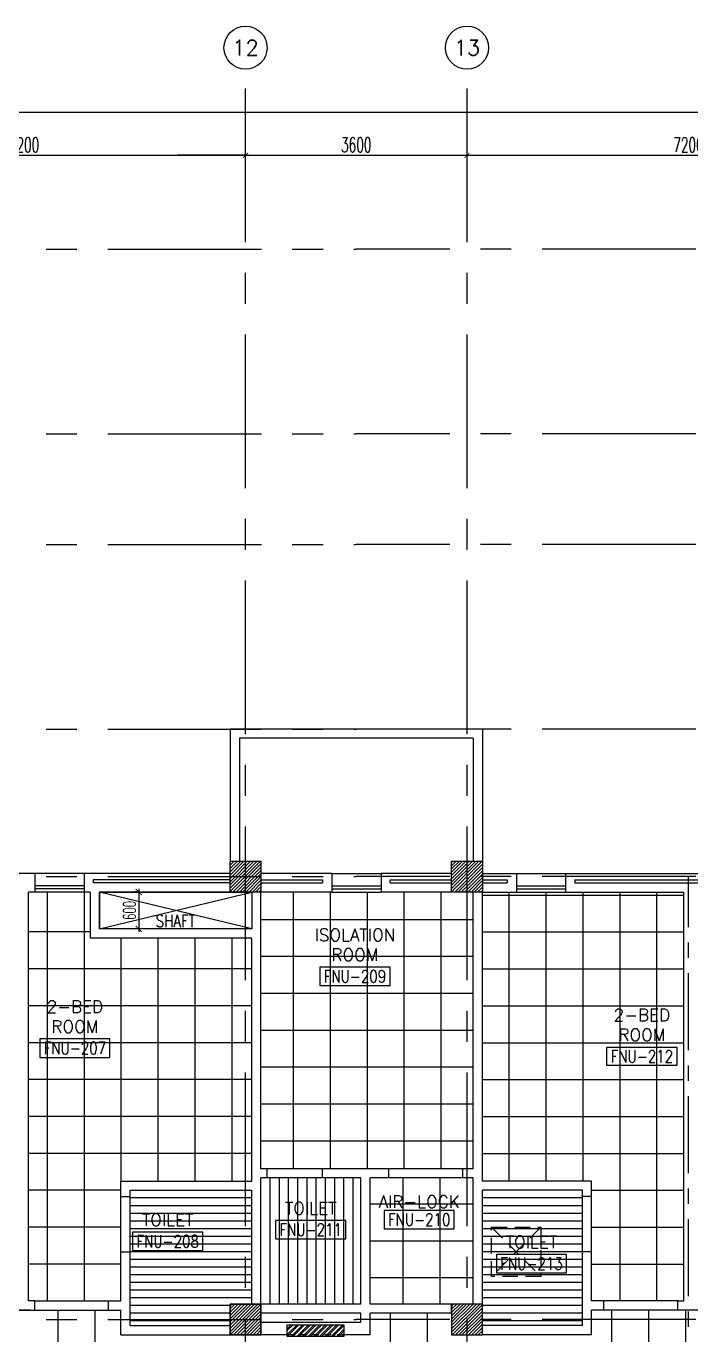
# Model space of a CAD drawing. Extents: x 88808.2 to 88899.2, y 39921.6 to 40001.1.
# Drawn here: x 88871.61 to 88882.41, y 39979.85 to 40001.13 of the extents above; entities that cross this region are included whole.
import ezdxf
from ezdxf.enums import TextEntityAlignment as Align

# ---------------------------------------------------------------- set-up
doc = ezdxf.new("R2010")
doc.units = 0
doc.header["$MEASUREMENT"] = 0
doc.header["$PDMODE"] = 34
for name, pattern in [('CENTER', [2, 1.25, -0.25, 0.25, -0.25]), ('CENTERX2', [4, 2.5, -0.5, 0.5, -0.5]), ('HIDDEN', [0.375, 0.25, -0.125])]:
    doc.linetypes.add(name, pattern=pattern)
doc.layers.get('0').update_dxf_attribs({"color": 4, "linetype": 'CONTINUOUS'})
doc.layers.get('DEFPOINTS').update_dxf_attribs({"linetype": 'CONTINUOUS'})
for name, color, linetype in [('AX', 6, 'CONTINUOUS'), ('AX-CR', 2, 'CONTINUOUS'), ('AX-DIM', 4, 'CONTINUOUS'), ('AX-TXT', 2, 'CONTINUOUS'), ('AXES', 11, 'CENTERX2'), ('AXES1', 11, 'CENTER'), ('CEILING', 4, 'CONTINUOUS'), ('COL', 2, 'CONTINUOUS'), ('DIM', 4, 'CONTINUOUS'), ('FHC', 4, 'CONTINUOUS'), ('HAT', 11, 'CONTINUOUS'), ('INSUL', 4, 'CONTINUOUS'), ('PROJ-L', 3, 'CONTINUOUS'), ('RM-BOX', 11, 'CONTINUOUS'), ('RM-NAME', 11, 'CONTINUOUS'), ('RM-NO', 11, 'CONTINUOUS'), ('SHAFT', 4, 'CONTINUOUS'), ('WALL', 2, 'CONTINUOUS'), ('WIN', 3, 'CONTINUOUS')]:
    doc.layers.add(name, color=color, linetype=linetype)
doc.styles.add('ROMANS', font='ROMANS.shx', dxfattribs={"width": 0.6})
doc.dimstyles.new('DIM-OUT', dxfattribs={"dimscale": 0, "dimtxt": 0.24, "dimasz": 0.08, "dimexe": 0.02, "dimexo": 0.02, "dimgap": 0.05, "dimtad": 1, "dimdec": 0, "dimlfac": 1000, "dimzin": 0, "dimtxsty": 'ROMANS', "dimblk1": 'ARCHTICK', "dimblk2": 'ARCHTICK', "dimsah": 1, "dimcen": 0.01, "dimdle": 0.08, "dimclrd": 4, "dimclre": 4, "dimclrt": 2, "dimazin": 3, "dimtp": 2, "dimtm": 2, "dimtfac": 0.114286, "dimtdec": 0, "dimtix": 1, "dimtmove": 0, "dimatfit": 3, "dimtolj": 1, "dimtzin": 0})
doc.dimstyles.new('STANDARD_IN', dxfattribs={"dimtxt": 0.2, "dimasz": 0.1, "dimexe": 0.07, "dimexo": 0.07, "dimgap": 0.05, "dimtad": 1, "dimdec": 0, "dimlfac": 1000, "dimzin": 0, "dimtxsty": 'ROMANS', "dimblk": 'ARCHTICK', "dimcen": 0.05, "dimdle": 0.05, "dimclrd": 4, "dimclre": 4, "dimclrt": 2, "dimazin": 3, "dimtfac": 1, "dimtdec": 0, "dimtmove": 0, "dimatfit": 3, "dimtolj": 1, "dimtzin": 0})

# ---------------------------------------------------------------- blocks, each defined once
blk = doc.blocks.new('_ARCHTICK')
at = {"color": 0, "linetype": 'BYBLOCK', "const_width": 0.15}
blk.add_lwpolyline([(-0.5, -0.5), (0.5, 0.5)], dxfattribs=at)
blk = doc.blocks.new('*D265')
at = {"layer": 'AX-DIM', "color": 4}
for p, q in [((88818.48, 39999.348), (88818.48, 39999.748)), ((88893.17, 39996.657), (88893.17, 39999.748)), ((88818.4, 39999.728), (88893.25, 39999.728))]:
    blk.add_line(p, q, dxfattribs=at)
at = {"layer": 'DEFPOINTS', "color": 0}
for p in [(88893.17, 39999.728), (88818.48, 39999.328), (88893.17, 39996.637)]:
    blk.add_point(p, dxfattribs=at)
at = {"layer": 'AX-DIM', "color": 4, "xscale": 0.08, "yscale": 0.08, "zscale": 0.08, "rotation": 180}
blk.add_blockref('_ARCHTICK', (88818.48, 39999.728), dxfattribs=at)
at = {"layer": 'AX-DIM', "color": 4, "xscale": 0.08, "yscale": 0.08, "zscale": 0.08}
blk.add_blockref('_ARCHTICK', (88893.17, 39999.728), dxfattribs=at)
at = {"layer": 'AX-DIM', "color": 2, "insert": (88855.825, 39999.898), "char_height": 0.24, "attachment_point": 5, "style": 'ROMANS'}
blk.add_mtext('\\A1;74690', dxfattribs=at)
blk = doc.blocks.new('*D50')
at = {"layer": 'AX-DIM', "color": 4}
for p, q in [((88875.09, 39999.028), (88878.85, 39999.028)), ((88875.17, 39998.648), (88875.17, 39999.048)), ((88878.77, 39998.648), (88878.77, 39999.048))]:
    blk.add_line(p, q, dxfattribs=at)
at = {"layer": 'DEFPOINTS', "color": 0}
for p in [(88878.77, 39999.028), (88875.17, 39998.628), (88878.77, 39998.628)]:
    blk.add_point(p, dxfattribs=at)
at = {"layer": 'AX-DIM', "color": 4, "xscale": 0.08, "yscale": 0.08, "zscale": 0.08, "rotation": 180}
blk.add_blockref('_ARCHTICK', (88875.17, 39999.028), dxfattribs=at)
at = {"layer": 'AX-DIM', "color": 4, "xscale": 0.08, "yscale": 0.08, "zscale": 0.08}
blk.add_blockref('_ARCHTICK', (88878.77, 39999.028), dxfattribs=at)
at = {"layer": 'AX-DIM', "color": 2, "insert": (88876.97, 39999.198), "char_height": 0.24, "attachment_point": 5, "style": 'ROMANS'}
blk.add_mtext('\\A1;3600', dxfattribs=at)
blk = doc.blocks.new('*D72')
at = {"layer": 'AX-DIM', "color": 4}
for p, q in [((88875.09, 39999.028), (88878.85, 39999.028)), ((88875.17, 39998.648), (88875.17, 39999.048)), ((88878.77, 39998.648), (88878.77, 39999.048))]:
    blk.add_line(p, q, dxfattribs=at)
at = {"layer": 'DEFPOINTS', "color": 0}
for p in [(88878.77, 39999.028), (88875.17, 39998.628), (88878.77, 39998.628)]:
    blk.add_point(p, dxfattribs=at)
at = {"layer": 'AX-DIM', "color": 4, "xscale": 0.08, "yscale": 0.08, "zscale": 0.08, "rotation": 180}
blk.add_blockref('_ARCHTICK', (88875.17, 39999.028), dxfattribs=at)
at = {"layer": 'AX-DIM', "color": 4, "xscale": 0.08, "yscale": 0.08, "zscale": 0.08}
blk.add_blockref('_ARCHTICK', (88878.77, 39999.028), dxfattribs=at)
at = {"layer": 'AX-DIM', "color": 2, "insert": (88876.97, 39999.198), "char_height": 0.24, "attachment_point": 5, "style": 'ROMANS'}
blk.add_mtext('\\A1;3600', dxfattribs=at)
blk = doc.blocks.new('*D73')
at = {"layer": 'AX-DIM', "color": 4}
for p, q in [((88875.09, 39999.028), (88878.85, 39999.028)), ((88875.17, 39998.648), (88875.17, 39999.048)), ((88878.77, 39998.648), (88878.77, 39999.048))]:
    blk.add_line(p, q, dxfattribs=at)
at = {"layer": 'DEFPOINTS', "color": 0}
for p in [(88878.77, 39999.028), (88875.17, 39998.628), (88878.77, 39998.628)]:
    blk.add_point(p, dxfattribs=at)
at = {"layer": 'AX-DIM', "color": 4, "xscale": 0.08, "yscale": 0.08, "zscale": 0.08, "rotation": 180}
blk.add_blockref('_ARCHTICK', (88875.17, 39999.028), dxfattribs=at)
at = {"layer": 'AX-DIM', "color": 4, "xscale": 0.08, "yscale": 0.08, "zscale": 0.08}
blk.add_blockref('_ARCHTICK', (88878.77, 39999.028), dxfattribs=at)
at = {"layer": 'AX-DIM', "color": 2, "insert": (88876.97, 39999.198), "char_height": 0.24, "attachment_point": 5, "style": 'ROMANS'}
blk.add_mtext('\\A1;3600', dxfattribs=at)
blk = doc.blocks.new('*D69')
at = {"layer": 'AX-DIM', "color": 4}
for p, q in [((88867.89, 39999.028), (88875.25, 39999.028)), ((88867.97, 39998.648), (88867.97, 39999.048)), ((88875.17, 39998.648), (88875.17, 39999.048))]:
    blk.add_line(p, q, dxfattribs=at)
at = {"layer": 'DEFPOINTS', "color": 0}
for p in [(88875.17, 39999.028), (88867.97, 39998.628), (88875.17, 39998.628)]:
    blk.add_point(p, dxfattribs=at)
at = {"layer": 'AX-DIM', "color": 4, "xscale": 0.08, "yscale": 0.08, "zscale": 0.08, "rotation": 180}
blk.add_blockref('_ARCHTICK', (88867.97, 39999.028), dxfattribs=at)
at = {"layer": 'AX-DIM', "color": 4, "xscale": 0.08, "yscale": 0.08, "zscale": 0.08}
blk.add_blockref('_ARCHTICK', (88875.17, 39999.028), dxfattribs=at)
at = {"layer": 'AX-DIM', "color": 2, "insert": (88871.57, 39999.198), "char_height": 0.24, "attachment_point": 5, "style": 'ROMANS'}
blk.add_mtext('\\A1;7200', dxfattribs=at)
blk = doc.blocks.new('*D39')
at = {"layer": 'AX-DIM', "color": 4}
for p, q in [((88878.69, 39999.028), (88886.05, 39999.028)), ((88878.77, 39998.648), (88878.77, 39999.048)), ((88885.97, 39998.648), (88885.97, 39999.048))]:
    blk.add_line(p, q, dxfattribs=at)
at = {"layer": 'DEFPOINTS', "color": 0}
for p in [(88885.97, 39999.028), (88878.77, 39998.628), (88885.97, 39998.628)]:
    blk.add_point(p, dxfattribs=at)
at = {"layer": 'AX-DIM', "color": 4, "xscale": 0.08, "yscale": 0.08, "zscale": 0.08, "rotation": 180}
blk.add_blockref('_ARCHTICK', (88878.77, 39999.028), dxfattribs=at)
at = {"layer": 'AX-DIM', "color": 4, "xscale": 0.08, "yscale": 0.08, "zscale": 0.08}
blk.add_blockref('_ARCHTICK', (88885.97, 39999.028), dxfattribs=at)
at = {"layer": 'AX-DIM', "color": 2, "insert": (88882.37, 39999.198), "char_height": 0.24, "attachment_point": 5, "style": 'ROMANS'}
blk.add_mtext('\\A1;7200', dxfattribs=at)
blk = doc.blocks.new('*D37')
at = {"layer": 'AX-DIM', "color": 4}
for p, q in [((88875.09, 39999.028), (88878.85, 39999.028)), ((88875.17, 39998.648), (88875.17, 39999.048)), ((88878.77, 39998.648), (88878.77, 39999.048))]:
    blk.add_line(p, q, dxfattribs=at)
at = {"layer": 'DEFPOINTS', "color": 0}
for p in [(88878.77, 39999.028), (88875.17, 39998.628), (88878.77, 39998.628)]:
    blk.add_point(p, dxfattribs=at)
at = {"layer": 'AX-DIM', "color": 4, "xscale": 0.08, "yscale": 0.08, "zscale": 0.08, "rotation": 180}
blk.add_blockref('_ARCHTICK', (88875.17, 39999.028), dxfattribs=at)
at = {"layer": 'AX-DIM', "color": 4, "xscale": 0.08, "yscale": 0.08, "zscale": 0.08}
blk.add_blockref('_ARCHTICK', (88878.77, 39999.028), dxfattribs=at)
at = {"layer": 'AX-DIM', "color": 2, "insert": (88876.97, 39999.198), "char_height": 0.24, "attachment_point": 5, "style": 'ROMANS'}
blk.add_mtext('\\A1;3600', dxfattribs=at)
blk = doc.blocks.new('*D206')
at = {"layer": 'DEFPOINTS', "color": 0, "linetype": 'CONTINUOUS'}
for p in [(88873.471, 39987.05), (88873.434, 39986.45), (88873.471, 39986.45)]:
    blk.add_point(p, dxfattribs=at)
at = {"layer": 'DIM', "color": 4, "linetype": 'CONTINUOUS'}
for p, q in [((88873.401, 39987.05), (88873.364, 39987.05)), ((88873.434, 39987.1), (88873.434, 39986.4)), ((88873.401, 39986.45), (88873.364, 39986.45))]:
    blk.add_line(p, q, dxfattribs=at)
at = {"layer": 'DIM', "color": 4, "linetype": 'CONTINUOUS', "xscale": 0.1, "yscale": 0.1, "zscale": 0.1}
for p, rotation in [((88873.434, 39987.05), 90), ((88873.434, 39986.45), 270)]:
    blk.add_blockref('_ARCHTICK', p, dxfattribs=dict(at, rotation=rotation))
at = {"layer": 'DIM', "color": 2, "linetype": 'CONTINUOUS', "insert": (88873.284, 39986.75), "char_height": 0.2, "attachment_point": 5, "rotation": 90, "style": 'ROMANS'}
blk.add_mtext('\\A1;600', dxfattribs=at)
blk = doc.blocks.new('AXU')
at = {"layer": 'AX-CR'}
blk.add_circle((0, 350), 350, dxfattribs=at)
blk = doc.blocks.new('RM1')
at = {"layer": 'RM-BOX'}
blk.add_lwpolyline([(570, -200), (-570, -200), (-570, -500), (570, -500)], close=True, dxfattribs=at)
at = {"layer": 'RM-NAME', "style": 'ROMANS'}
blk.add_attdef('ROOMNAME1', text='', height=200, dxfattribs=at).set_placement((0, 324), align=Align.MIDDLE)
blk = doc.blocks.new('COL50')
at = {"layer": 'COL'}
blk.add_lwpolyline([(-250, 250), (-250, -250), (250, -250), (250, 250)], close=True, dxfattribs=at)
blk = doc.blocks.new('*X12')
at = {"color": 0}
for p, q in [((80579, 169940), (81029, 170390)), ((80579, 169993), (80976, 170390)), ((80579, 170046), (80923, 170390)), ((80579, 170099), (80870, 170390)), ((80579, 170152), (80817, 170390)), ((80579, 170205), (80764, 170390)), ((80579, 170258), (80711, 170390)), ((80579, 170311), (80658, 170390)), ((80579, 170364), (80605, 170390)), ((80582, 169890), (81079, 170387)), ((80635, 169890), (81079, 170334)), ((80688, 169890), (81079, 170281)), ((80741, 169890), (81079, 170228)), ((80794, 169890), (81079, 170175)), ((80847, 169890), (81079, 170122)), ((80900, 169890), (81079, 170069)), ((80953, 169890), (81079, 170016)), ((81006, 169890), (81079, 169963)), ((81059, 169890), (81079, 169910))]:
    blk.add_line(p, q, dxfattribs=at)
blk = doc.blocks.new('*X11')
at = {"color": 0}
for p, q in [((80579, 177099), (81070, 177590)), ((80579, 177152), (81017, 177590)), ((80579, 177205), (80964, 177590)), ((80579, 177258), (80911, 177590)), ((80579, 177311), (80858, 177590)), ((80579, 177364), (80804, 177590)), ((80579, 177417), (80751, 177590)), ((80579, 177471), (80698, 177590)), ((80579, 177524), (80645, 177590)), ((80579, 177577), (80592, 177590)), ((80623, 177090), (81079, 177546)), ((80676, 177090), (81079, 177493)), ((80729, 177090), (81079, 177440)), ((80782, 177090), (81079, 177387)), ((80835, 177090), (81079, 177334)), ((80888, 177090), (81079, 177281)), ((80941, 177090), (81079, 177228)), ((80994, 177090), (81079, 177175)), ((81047, 177090), (81079, 177122))]:
    blk.add_line(p, q, dxfattribs=at)
blk = doc.blocks.new('*X13')
at = {"color": 0}
for p, q in [((84179, 169934), (84635, 170390)), ((84179, 169987), (84582, 170390)), ((84179, 170040), (84529, 170390)), ((84179, 170093), (84476, 170390)), ((84179, 170146), (84423, 170390)), ((84179, 170199), (84370, 170390)), ((84179, 170252), (84317, 170390)), ((84179, 170305), (84264, 170390)), ((84179, 170358), (84211, 170390)), ((84188, 169890), (84679, 170381)), ((84241, 169890), (84679, 170328)), ((84294, 169890), (84679, 170274)), ((84347, 169890), (84679, 170221)), ((84401, 169890), (84679, 170168)), ((84454, 169890), (84679, 170115)), ((84507, 169890), (84679, 170062)), ((84560, 169890), (84679, 170009)), ((84613, 169890), (84679, 169956)), ((84666, 169890), (84679, 169903))]:
    blk.add_line(p, q, dxfattribs=at)
blk = doc.blocks.new('*X10')
at = {"color": 0}
for p, q in [((84179, 177093), (84676, 177590)), ((84179, 177146), (84623, 177590)), ((84179, 177199), (84570, 177590)), ((84179, 177252), (84517, 177590)), ((84179, 177305), (84464, 177590)), ((84179, 177358), (84411, 177590)), ((84179, 177411), (84358, 177590)), ((84179, 177464), (84305, 177590)), ((84179, 177517), (84252, 177590)), ((84179, 177570), (84199, 177590)), ((84229, 177090), (84679, 177540)), ((84282, 177090), (84679, 177487)), ((84335, 177090), (84679, 177434)), ((84388, 177090), (84679, 177381)), ((84441, 177090), (84679, 177328)), ((84494, 177090), (84679, 177275)), ((84547, 177090), (84679, 177222)), ((84600, 177090), (84679, 177169)), ((84653, 177090), (84679, 177116))]:
    blk.add_line(p, q, dxfattribs=at)

msp = doc.modelspace()

# ---------------------------------------------------------------- hatches: boundary and pattern name
at = {"layer": 'FHC', "linetype": 'BYBLOCK', "ltscale": 0.3}
h = msp.add_hatch(dxfattribs=at)
h.set_pattern_fill('ANSI32', color=11, scale=0.175, style=0)
h.set_pattern_definition([(45, (88643.651576, 39948.77356), (-0.046403883, 0.046403883), []), (45, (88643.68251, 39948.77356), (-0.046403883, 0.046403883), [])])
h.paths.add_polyline_path([(88876.7678, 39979.8246), (88876.7678, 39980.0146), (88875.8478, 39980.0146), (88875.8478, 39979.8246)])
h.paths.add_polyline_path([(88875.6351, 39979.4034), (88875.6351, 39979.8243), (88875.8976, 39979.8243), (88875.8976, 39979.4034)], flags=9)

# ---------------------------------------------------------------- linework, layer by layer
at = {"layer": 'AX-DIM'}
for p, q in [((88876.8903, 39999.7279), (88880.2345, 39999.7279)), ((88875.1703, 39999.0279), (88874.0627, 39999.0279)), ((88878.7703, 39999.0279), (88880.2345, 39999.0279))]:
    msp.add_line(p, q, dxfattribs=at)
at = {"layer": 'AXES'}
for p, q in [((88875.1703, 39921.6153), (88875.1703, 40000.4279)), ((88878.7703, 39921.6153), (88878.7703, 40000.4279)), ((88808.9303, 39997.4996), (88876.9703, 39997.4996)), ((88898.4894, 39997.4996), (88876.9703, 39997.4996)), ((88808.9303, 39994.4996), (88876.9703, 39994.4996)), ((88898.4894, 39994.4996), (88876.9703, 39994.4996)), ((88808.9303, 39992.6996), (88876.9703, 39992.6996)), ((88898.4894, 39992.6996), (88876.9703, 39992.6996)), ((88808.9303, 39989.6996), (88876.9703, 39989.6996)), ((88898.4894, 39989.6996), (88876.9703, 39989.6996)), ((88808.9303, 39987.2996), (88876.9703, 39987.2996)), ((88898.4894, 39987.2996), (88876.9703, 39987.2996)), ((88808.9303, 39980.0996), (88876.9703, 39980.0996)), ((88898.4894, 39980.0996), (88876.9703, 39980.0996))]:
    msp.add_line(p, q, dxfattribs=at)
at = {"layer": 'AXES1'}
msp.add_line((88882.3703, 39928.4796), (88882.3703, 39987.2996), dxfattribs=at)
at = {"layer": 'CEILING', "linetype": 'BYBLOCK', "ltscale": 0.3}
for p, q in [((88871.9453, 39987.0496), (88871.9453, 39980.3996)), ((88872.5453, 39987.0496), (88872.5453, 39980.3996)), ((88875.9453, 39987.0496), (88875.9453, 39982.5496)), ((88876.5453, 39987.0496), (88876.5453, 39982.5496)), ((88877.1453, 39987.0496), (88877.1453, 39982.5496)), ((88877.7453, 39987.0496), (88877.7453, 39982.5496)), ((88878.3453, 39987.0496), (88878.3453, 39982.5496)), ((88879.0203, 39986.9996), (88882.2953, 39986.9996)), ((88879.4578, 39982.3496), (88879.4578, 39987.0496)), ((88880.0578, 39982.3496), (88880.0578, 39987.0496)), ((88880.6578, 39982.3496), (88880.6578, 39987.0496)), ((88881.2578, 39980.3996), (88881.2578, 39987.0496)), ((88881.8578, 39980.3996), (88881.8578, 39987.0496)), ((88878.8703, 39986.5996), (88875.4203, 39986.5996)), ((88872.6453, 39986.3996), (88871.6453, 39986.3996)), ((88879.0203, 39986.3996), (88882.2953, 39986.3996)), ((88873.1453, 39986.2996), (88873.1453, 39982.3496)), ((88873.7453, 39986.2996), (88873.7453, 39982.3496)), ((88874.3453, 39986.2996), (88874.3453, 39982.3496)), ((88874.9453, 39986.2996), (88874.9453, 39982.3496)), ((88878.8703, 39985.9996), (88875.4203, 39985.9996)), ((88875.2703, 39985.7996), (88871.6453, 39985.7996)), ((88879.0203, 39985.7996), (88882.2953, 39985.7996)), ((88878.8703, 39985.3996), (88875.4203, 39985.3996)), ((88875.2703, 39985.1996), (88871.6453, 39985.1996)), ((88879.0203, 39985.1996), (88882.2953, 39985.1996)), ((88878.8703, 39984.7996), (88875.4203, 39984.7996)), ((88875.2703, 39984.5996), (88871.6453, 39984.5996)), ((88879.0203, 39984.5996), (88882.2953, 39984.5996)), ((88875.2703, 39983.9996), (88871.6453, 39983.9996)), ((88878.8703, 39984.1996), (88875.4203, 39984.1996)), ((88879.0203, 39983.9996), (88882.2953, 39983.9996)), ((88878.8703, 39983.5996), (88875.4203, 39983.5996)), ((88875.2703, 39983.3996), (88871.6453, 39983.3996)), ((88879.0203, 39983.3996), (88882.2953, 39983.3996)), ((88878.8703, 39982.9996), (88875.4203, 39982.9996)), ((88875.2703, 39982.7996), (88871.6453, 39982.7996)), ((88879.0203, 39982.7996), (88882.2953, 39982.7996)), ((88875.5703, 39980.3496), (88875.5703, 39982.3996)), ((88875.7203, 39980.3496), (88875.7203, 39982.3996)), ((88875.8703, 39980.3496), (88875.8703, 39982.3996)), ((88876.0203, 39980.3496), (88876.0203, 39982.3996)), ((88876.1703, 39980.3496), (88876.1703, 39982.3996)), ((88876.3203, 39980.3496), (88876.3203, 39982.3996)), ((88876.4703, 39980.3496), (88876.4703, 39982.3996)), ((88876.6203, 39980.3496), (88876.6203, 39982.3996)), ((88876.7703, 39980.3496), (88876.7703, 39982.3996)), ((88876.9203, 39980.3496), (88876.9203, 39982.3996)), ((88873.1453, 39982.1996), (88871.6453, 39982.1996)), ((88880.7953, 39982.1996), (88882.2953, 39982.1996)), ((88875.2703, 39982.0746), (88873.2953, 39982.0746)), ((88875.2703, 39981.9496), (88873.2953, 39981.9496)), ((88880.6453, 39982.0746), (88879.0203, 39982.0746)), ((88880.6453, 39981.9496), (88879.0203, 39981.9496)), ((88875.2703, 39981.8246), (88873.2953, 39981.8246)), ((88875.2703, 39981.6996), (88873.2953, 39981.6996)), ((88880.6453, 39981.8246), (88879.0203, 39981.8246)), ((88880.6453, 39981.6996), (88879.0203, 39981.6996)), ((88873.1453, 39981.5996), (88871.6453, 39981.5996)), ((88875.2703, 39981.5746), (88873.2953, 39981.5746)), ((88875.2703, 39981.4496), (88873.2953, 39981.4496)), ((88880.6453, 39981.5746), (88879.0203, 39981.5746)), ((88880.6453, 39981.4496), (88879.0203, 39981.4496)), ((88880.7953, 39981.5996), (88882.2953, 39981.5996)), ((88875.2703, 39981.3246), (88873.2953, 39981.3246)), ((88880.6453, 39981.3246), (88879.0203, 39981.3246)), ((88875.2703, 39981.1996), (88873.2953, 39981.1996)), ((88875.2703, 39981.0746), (88873.2953, 39981.0746)), ((88880.6453, 39981.1996), (88879.0203, 39981.1996)), ((88880.6453, 39981.0746), (88879.0203, 39981.0746)), ((88873.1453, 39980.9996), (88871.6453, 39980.9996)), ((88875.2703, 39980.9496), (88873.2953, 39980.9496)), ((88875.2703, 39980.8246), (88873.2953, 39980.8246)), ((88880.6453, 39980.9496), (88879.0203, 39980.9496)), ((88880.6453, 39980.8246), (88879.0203, 39980.8246)), ((88880.7953, 39980.9996), (88882.2953, 39980.9996)), ((88875.2703, 39980.6996), (88873.2953, 39980.6996)), ((88880.6453, 39980.6996), (88879.0203, 39980.6996)), ((88875.2703, 39980.5746), (88873.2953, 39980.5746)), ((88875.2703, 39980.4496), (88873.2953, 39980.4496)), ((88880.6453, 39980.5746), (88879.0203, 39980.5746)), ((88880.6453, 39980.4496), (88879.0203, 39980.4496)), ((88874.9203, 39980.3246), (88873.2953, 39980.3246)), ((88874.9203, 39980.1996), (88873.2953, 39980.1996)), ((88880.6453, 39980.3246), (88879.0203, 39980.3246)), ((88880.6453, 39980.1996), (88879.0203, 39980.1996)), ((88874.9203, 39980.0746), (88873.2953, 39980.0746)), ((88880.6453, 39980.0746), (88879.0203, 39980.0746))]:
    msp.add_line(p, q, dxfattribs=at)
at = {"layer": 'CEILING', "linetype": 'CONTINUOUS'}
for p, q in [((88877.7328, 39980.3496), (88877.7328, 39982.3996)), ((88878.3328, 39980.3496), (88878.3328, 39982.3996)), ((88878.8703, 39981.9746), (88877.1953, 39981.9746)), ((88878.8703, 39981.3746), (88877.1953, 39981.3746)), ((88878.8703, 39980.7746), (88877.1953, 39980.7746)), ((88872.1203, 39980.2496), (88872.1203, 39977.4496)), ((88872.7203, 39980.2496), (88872.7203, 39977.4496)), ((88877.5203, 39980.1996), (88877.5203, 39977.4496)), ((88878.1203, 39980.1996), (88878.1203, 39977.4496)), ((88881.1203, 39980.2496), (88881.1203, 39973.1496)), ((88881.7203, 39980.2496), (88881.7203, 39973.1496)), ((88882.3203, 39980.2496), (88882.3203, 39973.1496))]:
    msp.add_line(p, q, dxfattribs=at)
at = {"layer": 'COL'}
for points in [[(88874.9203, 39987.0496), (88874.9203, 39987.5496), (88875.4203, 39987.5496), (88875.4203, 39987.0496)], [(88878.5203, 39987.0496), (88878.5203, 39987.5496), (88879.0203, 39987.5496), (88879.0203, 39987.0496)]]:
    msp.add_lwpolyline(points, close=True, dxfattribs=at)
at = {"layer": 'FHC', "color": 250, "linetype": 'HIDDEN', "ltscale": 0.25}
msp.add_line((88876.7602, 39979.8496), (88875.8541, 39979.8496), dxfattribs=at)
at = {"layer": 'FHC', "linetype": 'BYBLOCK', "ltscale": 0.3}
msp.add_lwpolyline([(88875.8478, 39980.0146), (88876.7678, 39980.0146), (88876.7678, 39979.8246), (88875.8478, 39979.8246)], close=True, dxfattribs=at)
at = {"layer": 'INSUL'}
for p, q in [((88872.6953, 39987.2496), (88872.6953, 39987.1996)), ((88872.6953, 39987.2496), (88872.6953, 39987.1996)), ((88874.9203, 39987.2496), (88872.6953, 39987.2496)), ((88874.9203, 39987.1996), (88872.6953, 39987.1996)), ((88875.4203, 39987.2496), (88876.4203, 39987.2496)), ((88875.4203, 39987.1996), (88876.4203, 39987.1996)), ((88876.4236, 39987.2496), (88876.4236, 39987.1996)), ((88876.4236, 39987.2496), (88876.4236, 39987.1996)), ((88877.5203, 39987.2496), (88878.5203, 39987.2496)), ((88877.5203, 39987.1996), (88877.5203, 39987.2496)), ((88877.5203, 39987.1996), (88878.5203, 39987.1996)), ((88879.0236, 39987.2496), (88879.4236, 39987.2496)), ((88879.0236, 39987.1996), (88879.4236, 39987.1996)), ((88879.4236, 39987.2496), (88879.4236, 39987.1996)), ((88879.4236, 39987.2496), (88879.4236, 39987.1996)), ((88880.5236, 39987.2496), (88880.5236, 39987.1996)), ((88880.5236, 39987.2496), (88884.2203, 39987.2496)), ((88880.5236, 39987.1996), (88884.2203, 39987.1996))]:
    msp.add_line(p, q, dxfattribs=at)
at = {"layer": 'PROJ-L', "linetype": 'CONTINUOUS'}
for p, q in [((88874.9203, 39989.6996), (88874.9203, 39987.5496)), ((88879.0203, 39989.6996), (88874.9203, 39989.6996)), ((88879.0203, 39989.6996), (88874.9203, 39989.6996)), ((88874.9203, 39989.6996), (88874.9203, 39987.5496)), ((88875.0703, 39989.5496), (88875.0703, 39987.5496)), ((88878.8703, 39989.5496), (88875.0703, 39989.5496)), ((88878.8703, 39989.5496), (88875.0703, 39989.5496)), ((88875.0703, 39989.5496), (88875.0703, 39987.5496)), ((88878.8703, 39989.5496), (88878.8703, 39987.5496)), ((88878.8703, 39989.5496), (88878.8703, 39987.5496)), ((88879.0203, 39989.6996), (88879.0203, 39987.5496)), ((88879.0203, 39989.6996), (88879.0203, 39987.5496))]:
    msp.add_line(p, q, dxfattribs=at)
at = {"layer": 'SHAFT', "linetype": 'BYBLOCK'}
for p, q in [((88872.7953, 39986.4496), (88875.2703, 39987.0496)), ((88875.2703, 39986.4496), (88872.7953, 39987.0496))]:
    msp.add_line(p, q, dxfattribs=at)
at = {"layer": 'SHAFT', "linetype": 'HIDDEN'}
for p, q in [((88879.9703, 39981.5996), (88879.1703, 39980.7996)), ((88879.1703, 39981.5996), (88879.9703, 39980.7996))]:
    msp.add_line(p, q, dxfattribs=at)
msp.add_lwpolyline([(88879.1703, 39981.5996), (88879.9703, 39981.5996), (88879.9703, 39980.7996), (88879.1703, 39980.7996)], close=True, dxfattribs=at)
at = {"layer": 'WALL'}
for p, q in [((88871.7453, 39987.3496), (88870.0203, 39987.3496)), ((88871.7453, 39987.3496), (88871.7453, 39987.0496)), ((88872.5453, 39987.3496), (88872.5453, 39987.0496)), ((88874.9203, 39987.3496), (88872.5453, 39987.3496)), ((88872.5453, 39987.3496), (88872.5453, 39987.0496)), ((88876.5736, 39987.3496), (88875.4236, 39987.3496)), ((88876.5736, 39987.3496), (88876.5736, 39987.0496)), ((88877.3736, 39987.3496), (88877.3736, 39987.0496)), ((88878.5236, 39987.3496), (88877.3736, 39987.3496)), ((88879.0236, 39987.3496), (88879.5736, 39987.3496)), ((88879.5736, 39987.3496), (88879.5736, 39987.0496)), ((88879.5736, 39987.3496), (88879.5736, 39987.0496)), ((88880.3736, 39987.3496), (88880.3736, 39987.0496)), ((88880.3736, 39987.3496), (88884.3703, 39987.3496)), ((88871.7453, 39987.0496), (88871.6453, 39987.0496)), ((88871.6453, 39980.3996), (88871.6453, 39987.0496)), ((88872.6453, 39987.0496), (88872.5453, 39987.0496)), ((88872.6453, 39987.0496), (88872.6453, 39986.2996)), ((88872.7953, 39987.0496), (88872.7953, 39986.4496)), ((88874.9203, 39987.0496), (88872.7953, 39987.0496)), ((88875.4203, 39986.2996), (88875.4203, 39987.0496)), ((88876.5736, 39987.0496), (88875.4236, 39987.0496)), ((88878.5236, 39987.0496), (88877.3736, 39987.0496)), ((88878.8703, 39982.5496), (88878.8703, 39987.0496)), ((88879.0203, 39982.3496), (88879.0203, 39987.0496)), ((88879.0236, 39987.0496), (88879.5736, 39987.0496)), ((88880.3736, 39987.0496), (88882.2953, 39987.0496)), ((88882.2953, 39980.3996), (88882.2953, 39987.0496)), ((88875.2703, 39986.4496), (88872.7953, 39986.4496)), ((88875.2703, 39986.2996), (88872.6453, 39986.2996)), ((88875.2703, 39982.3496), (88875.2703, 39986.2996)), ((88875.4203, 39982.5496), (88875.4203, 39986.2996)), ((88875.5203, 39982.3996), (88875.5203, 39982.5496)), ((88875.5203, 39982.3996), (88875.5203, 39982.5496)), ((88876.4203, 39982.3996), (88876.4203, 39982.5496)), ((88876.4203, 39982.3996), (88876.4203, 39982.5496)), ((88873.1453, 39982.0996), (88873.1453, 39982.3496)), ((88875.4203, 39980.3496), (88875.4203, 39982.3996)), ((88877.0453, 39980.3496), (88877.0453, 39982.3996)), ((88877.1953, 39980.3496), (88877.1953, 39982.3996)), ((88878.8703, 39980.3496), (88878.8703, 39982.3996)), ((88880.7953, 39982.0996), (88880.7953, 39982.3496)), ((88873.1453, 39980.3996), (88873.1453, 39982.0996)), ((88873.2953, 39982.0996), (88873.2953, 39982.1996)), ((88873.2953, 39979.9996), (88873.2953, 39982.0996)), ((88875.2703, 39980.3496), (88875.2703, 39982.1996)), ((88879.0203, 39980.3496), (88879.0203, 39982.1996)), ((88880.6453, 39982.0996), (88880.6453, 39982.1996)), ((88880.6453, 39979.9996), (88880.6453, 39982.0996)), ((88880.7953, 39980.3996), (88880.7953, 39982.0996)), ((88871.7453, 39980.3996), (88873.1453, 39980.3996)), ((88871.7453, 39980.2496), (88871.7453, 39980.3996)), ((88872.9453, 39980.2496), (88872.9453, 39980.3996)), ((88882.1953, 39980.3996), (88880.7953, 39980.3996)), ((88880.9953, 39980.2496), (88880.9953, 39980.3996)), ((88882.1953, 39980.2496), (88882.1953, 39980.3996)), ((88871.7453, 39980.2496), (88873.1453, 39980.2496)), ((88873.1453, 39979.8496), (88873.1453, 39980.2496)), ((88877.0453, 39980.0496), (88877.0453, 39980.1996)), ((88878.5203, 39980.3496), (88877.1953, 39980.3496)), ((88878.5203, 39980.1996), (88877.1953, 39980.1996)), ((88877.1953, 39979.8496), (88877.1953, 39980.1996)), ((88878.5203, 39980.1996), (88878.5203, 39980.3496)), ((88878.5203, 39980.1996), (88878.5203, 39980.3496)), ((88882.1953, 39980.2496), (88880.7953, 39980.2496)), ((88880.7953, 39979.8496), (88880.7953, 39980.2496)), ((88877.0453, 39980.0496), (88875.4203, 39980.0496)), ((88873.1453, 39979.8496), (88874.9203, 39979.8496)), ((88875.8478, 39979.8496), (88875.4203, 39979.8496)), ((88877.1953, 39979.8496), (88876.7678, 39979.8496)), ((88880.7953, 39979.8496), (88879.0203, 39979.8496))]:
    msp.add_line(p, q, dxfattribs=at)
at = {"layer": 'WALL', "linetype": 'BYBLOCK'}
for p, q in [((88875.5203, 39982.5496), (88875.4203, 39982.5496)), ((88876.4203, 39982.5496), (88875.4203, 39982.5496)), ((88877.4998, 39982.5496), (88876.4203, 39982.5496)), ((88878.8703, 39982.5496), (88877.4998, 39982.5496)), ((88877.4998, 39982.3996), (88877.4998, 39982.5496)), ((88878.6998, 39982.3996), (88878.6998, 39982.5496)), ((88878.6998, 39982.3996), (88878.6998, 39982.5496)), ((88873.1453, 39982.3496), (88875.2703, 39982.3496)), ((88874.0627, 39982.3496), (88875.2703, 39982.3496)), ((88875.5203, 39982.3996), (88875.4203, 39982.3996)), ((88876.4203, 39982.3996), (88875.4203, 39982.3996)), ((88875.5203, 39982.3996), (88875.4453, 39982.3996)), ((88875.5203, 39982.3996), (88875.4453, 39982.3996)), ((88877.0453, 39982.3996), (88876.4203, 39982.3996)), ((88877.0453, 39982.3996), (88876.4203, 39982.3996)), ((88877.0453, 39982.3996), (88876.4203, 39982.3996)), ((88877.0453, 39982.3996), (88876.4203, 39982.3996)), ((88877.4998, 39982.3996), (88877.1953, 39982.3996)), ((88878.8703, 39982.3996), (88877.4998, 39982.3996)), ((88880.2345, 39982.3496), (88879.0203, 39982.3496)), ((88880.7953, 39982.3496), (88879.0203, 39982.3496)), ((88873.1453, 39982.0996), (88873.2953, 39982.0996)), ((88873.2953, 39982.1996), (88875.2703, 39982.1996)), ((88874.0627, 39982.1996), (88875.2703, 39982.1996)), ((88880.2345, 39982.1996), (88879.0203, 39982.1996)), ((88880.6453, 39982.1996), (88879.0203, 39982.1996)), ((88880.7953, 39982.0996), (88880.6453, 39982.0996)), ((88873.1453, 39981.1996), (88873.2953, 39981.1996)), ((88880.7953, 39981.1996), (88880.6453, 39981.1996)), ((88871.7453, 39980.3996), (88871.6453, 39980.3996)), ((88882.1953, 39980.3996), (88882.2953, 39980.3996)), ((88871.6703, 39980.2496), (88871.3953, 39980.2496)), ((88871.4703, 39980.2496), (88871.7453, 39980.2496)), ((88877.0453, 39980.3496), (88875.4203, 39980.3496)), ((88877.0453, 39980.1996), (88875.4203, 39980.1996)), ((88882.5453, 39980.2496), (88882.1953, 39980.2496)), ((88873.2953, 39979.9996), (88874.9203, 39979.9996)), ((88880.6453, 39979.9996), (88879.0203, 39979.9996))]:
    msp.add_line(p, q, dxfattribs=at)
at = {"layer": 'WALL'}
msp.add_lwpolyline([(88872.7953, 39987.0496), (88875.2703, 39987.0496), (88875.2703, 39986.4496), (88872.7953, 39986.4496)], close=True, dxfattribs=at)
at = {"layer": 'WIN'}
for p, q in [((88872.5453, 39987.3496), (88871.7453, 39987.3496)), ((88872.5453, 39987.3496), (88872.2377, 39987.3496)), ((88876.5736, 39987.3496), (88877.3736, 39987.3496)), ((88879.5736, 39987.3496), (88880.2345, 39987.3496)), ((88879.5736, 39987.3496), (88880.3736, 39987.3496)), ((88872.5453, 39987.1496), (88871.7453, 39987.1496)), ((88872.5453, 39987.0996), (88871.7453, 39987.0996)), ((88872.5453, 39987.0496), (88871.7453, 39987.0496)), ((88872.5453, 39987.1496), (88872.2377, 39987.1496)), ((88872.5453, 39987.0996), (88872.2377, 39987.0996)), ((88872.5453, 39987.0496), (88872.2377, 39987.0496)), ((88876.5736, 39987.1496), (88877.3736, 39987.1496)), ((88876.5736, 39987.0996), (88877.3736, 39987.0996)), ((88876.5736, 39987.0496), (88877.3736, 39987.0496)), ((88879.5736, 39987.1496), (88880.2345, 39987.1496)), ((88879.5736, 39987.1496), (88880.3736, 39987.1496)), ((88879.5736, 39987.0996), (88880.2345, 39987.0996)), ((88879.5736, 39987.0996), (88880.3736, 39987.0996)), ((88879.5736, 39987.0496), (88880.2345, 39987.0496)), ((88879.5736, 39987.0496), (88880.3736, 39987.0496))]:
    msp.add_line(p, q, dxfattribs=at)

# ---------------------------------------------------------------- block references
at = {"layer": 'AX'}
ref = msp.add_blockref('AXU', (88875.1703, 40000.4279), dxfattribs=dict(at, xscale=0.001, yscale=0.001, zscale=0.001))
ref.add_attrib('AX', '12', dxfattribs={"layer": 'AX-TXT', "height": 0.25, "style": 'ROMANS'}).set_placement((88875.1703, 40000.7779), align=Align.MIDDLE)
ref = msp.add_blockref('AXU', (88875.1703, 40000.4279), dxfattribs=dict(at, xscale=0.001, yscale=0.001, zscale=0.001))
ref.add_attrib('AX', '12', dxfattribs={"layer": 'AX-TXT', "height": 0.25, "style": 'ROMANS'}).set_placement((88875.1703, 40000.7779), align=Align.MIDDLE)
ref = msp.add_blockref('AXU', (88878.7703, 40000.4279), dxfattribs=dict(at, xscale=0.001, yscale=0.001, zscale=0.001))
ref.add_attrib('AX', '13', dxfattribs={"layer": 'AX-TXT', "height": 0.25, "style": 'ROMANS'}).set_placement((88878.7703, 40000.7779), align=Align.MIDDLE)
ref = msp.add_blockref('AXU', (88878.7703, 40000.4279), dxfattribs=dict(at, xscale=0.001, yscale=0.001, zscale=0.001))
ref.add_attrib('AX', '13', dxfattribs={"layer": 'AX-TXT', "height": 0.25, "style": 'ROMANS'}).set_placement((88878.7703, 40000.7779), align=Align.MIDDLE)
at = {"layer": 'AXES'}
ref = msp.add_blockref('AXU', (88875.1703, 40000.4279), dxfattribs=dict(at, xscale=0.001, yscale=0.001, zscale=0.001))
ref.add_attrib('AX', '12', dxfattribs={"layer": 'AX-TXT', "height": 0.25, "style": 'ROMANS'}).set_placement((88875.1703, 40000.7779), align=Align.MIDDLE)
ref = msp.add_blockref('AXU', (88875.1703, 40000.4279), dxfattribs=dict(at, xscale=0.001, yscale=0.001, zscale=0.001))
ref.add_attrib('AX', '12', dxfattribs={"layer": 'AX-TXT', "height": 0.25, "style": 'ROMANS'}).set_placement((88875.1703, 40000.7779), align=Align.MIDDLE)
ref = msp.add_blockref('AXU', (88878.7703, 40000.4279), dxfattribs=dict(at, xscale=0.001, yscale=0.001, zscale=0.001))
ref.add_attrib('AX', '13', dxfattribs={"layer": 'AX-TXT', "height": 0.25, "style": 'ROMANS'}).set_placement((88878.7703, 40000.7779), align=Align.MIDDLE)
ref = msp.add_blockref('AXU', (88878.7703, 40000.4279), dxfattribs=dict(at, xscale=0.001, yscale=0.001, zscale=0.001))
ref.add_attrib('AX', '13', dxfattribs={"layer": 'AX-TXT', "height": 0.25, "style": 'ROMANS'}).set_placement((88878.7703, 40000.7779), align=Align.MIDDLE)
at = {"layer": 'COL', "xscale": -0.001, "yscale": 0.001, "zscale": 0.001, "rotation": 180}
msp.add_blockref('COL50', (88875.1703, 39980.0996), dxfattribs=at)
at = {"layer": 'COL', "xscale": 0.001, "yscale": 0.001, "zscale": 0.001}
for p in [(88875.1703, 39980.0996), (88875.1703, 39980.0996), (88878.7703, 39980.0996)]:
    msp.add_blockref('COL50', p, dxfattribs=at)
at = {"layer": 'HAT', "xscale": 0.001, "yscale": 0.001, "zscale": 0.001}
for name in ['*X11', '*X10', '*X12', '*X13']:
    msp.add_blockref(name, (88794.341, 39809.9598), dxfattribs=at)
at = {"layer": 'RM-NO'}
ref = msp.add_blockref('RM1', (88876.9488, 39986.0288), dxfattribs=dict(at, xscale=0.001, yscale=0.001, zscale=0.001))
ref.add_attrib('ROOMNO', 'FNU-209', dxfattribs={"height": 0.2, "style": 'ROMANS', "width": 0.8}).set_placement((88876.9488, 39985.6788), align=Align.MIDDLE)
ref.add_attrib('ROOMNAME2', 'ROOM', dxfattribs={"layer": 'RM-NAME', "height": 0.2, "style": 'ROMANS'}).set_placement((88876.9488, 39986.0288), align=Align.MIDDLE)
ref.add_attrib('ROOMNAME1', 'ISOLATION', dxfattribs={"layer": 'RM-NAME', "height": 0.2, "style": 'ROMANS'}).set_placement((88876.9488, 39986.3526), align=Align.MIDDLE)
ref = msp.add_blockref('RM1', (88872.3968, 39984.8614), dxfattribs=dict(at, xscale=0.001, yscale=0.001, zscale=0.001))
ref.add_attrib('ROOMNO', 'FNU-207', dxfattribs={"height": 0.2, "style": 'ROMANS', "width": 0.8}).set_placement((88872.3968, 39984.5114), align=Align.MIDDLE)
ref.add_attrib('ROOMNAME2', 'ROOM', dxfattribs={"layer": 'RM-NAME', "height": 0.2, "style": 'ROMANS'}).set_placement((88872.3968, 39984.8614), align=Align.MIDDLE)
ref.add_attrib('ROOMNAME1', '2-BED', dxfattribs={"layer": 'RM-NAME', "height": 0.2, "style": 'ROMANS'}).set_placement((88872.3968, 39985.1852), align=Align.MIDDLE)
ref = msp.add_blockref('RM1', (88881.6127, 39984.7272), dxfattribs=dict(at, xscale=-0.001, yscale=0.001, zscale=0.001))
ref.add_attrib('ROOMNO', 'FNU-212', dxfattribs={"height": 0.2, "style": 'ROMANS', "width": 0.8}).set_placement((88881.6127, 39984.3772), align=Align.MIDDLE)
ref.add_attrib('ROOMNAME2', 'ROOM', dxfattribs={"layer": 'RM-NAME', "height": 0.2, "style": 'ROMANS'}).set_placement((88881.6127, 39984.7272), align=Align.MIDDLE)
ref.add_attrib('ROOMNAME1', '2-BED', dxfattribs={"layer": 'RM-NAME', "height": 0.2, "style": 'ROMANS'}).set_placement((88881.6127, 39985.051), align=Align.MIDDLE)
ref = msp.add_blockref('RM1', (88877.9939, 39982.0734), dxfattribs=dict(at, xscale=0.001, yscale=0.001, zscale=0.001))
ref.add_attrib('ROOMNO', 'FNU-210', dxfattribs={"height": 0.2, "style": 'ROMANS', "width": 0.8}).set_placement((88877.9939, 39981.7234), align=Align.MIDDLE)
ref.add_attrib('ROOMNAME2', 'AIR-LOCK', dxfattribs={"layer": 'RM-NAME', "height": 0.2, "style": 'ROMANS'}).set_placement((88877.9939, 39982.0134), align=Align.MIDDLE)
ref = msp.add_blockref('RM1', (88876.2294, 39981.9078), dxfattribs=dict(at, xscale=0.001, yscale=0.001, zscale=0.001))
ref.add_attrib('ROOMNO', 'FNU-211', dxfattribs={"height": 0.2, "style": 'ROMANS', "width": 0.8}).set_placement((88876.2294, 39981.5578), align=Align.MIDDLE)
ref.add_attrib('ROOMNAME2', 'TOILET', dxfattribs={"layer": 'RM-NAME', "height": 0.2, "style": 'ROMANS'}).set_placement((88876.2294, 39981.9078), align=Align.MIDDLE)
ref = msp.add_blockref('RM1', (88873.9052, 39981.7194), dxfattribs=dict(at, xscale=0.001, yscale=0.001, zscale=0.001))
ref.add_attrib('ROOMNO', 'FNU-208', dxfattribs={"height": 0.2, "style": 'ROMANS', "width": 0.8}).set_placement((88873.9052, 39981.3694), align=Align.MIDDLE)
ref.add_attrib('ROOMNAME2', 'TOILET', dxfattribs={"layer": 'RM-NAME', "height": 0.2, "style": 'ROMANS'}).set_placement((88873.9052, 39981.7194), align=Align.MIDDLE)
ref = msp.add_blockref('RM1', (88879.8175, 39981.3579), dxfattribs=dict(at, xscale=0.001, yscale=0.001, zscale=0.001))
ref.add_attrib('ROOMNO', 'FNU-213', dxfattribs={"height": 0.2, "style": 'ROMANS', "width": 0.8}).set_placement((88879.8175, 39981.0079), align=Align.MIDDLE)
ref.add_attrib('ROOMNAME2', 'TOILET', dxfattribs={"layer": 'RM-NAME', "height": 0.2, "style": 'ROMANS'}).set_placement((88879.8175, 39981.3579), align=Align.MIDDLE)

# ---------------------------------------------------------------- texts
at = {"layer": 'RM-NAME', "style": 'ROMANS', "width": 0.8}
msp.add_text('SHAFT', height=0.2, dxfattribs=at).set_placement((88874.0323, 39986.5794), align=Align.MIDDLE)

# ---------------------------------------------------------------- dimensions: what is measured, and where the dimension line sits
at = {"layer": 'AX-DIM'}
for base, p1, p2, picture, middle in [((88893.1703, 39999.7279), (88818.4803, 39999.3279), (88893.1703, 39996.637), '*D265', (88855.8253, 39999.8979)), ((88875.1703, 39999.0279), (88867.9703, 39998.6279), (88875.1703, 39998.6279), '*D69', (88871.5703, 39999.1979)), ((88878.7703, 39999.0279), (88875.1703, 39998.6279), (88878.7703, 39998.6279), '*D50', (88876.9703, 39999.1979)), ((88878.7703, 39999.0279), (88875.1703, 39998.6279), (88878.7703, 39998.6279), '*D72', (88876.9703, 39999.1979)), ((88878.7703, 39999.0279), (88875.1703, 39998.6279), (88878.7703, 39998.6279), '*D73', (88876.9703, 39999.1979)), ((88878.7703, 39999.0279), (88875.1703, 39998.6279), (88878.7703, 39998.6279), '*D37', (88876.9703, 39999.1979)), ((88885.9703, 39999.0279), (88878.7703, 39998.6279), (88885.9703, 39998.6279), '*D39', (88882.3703, 39999.1979))]:
    dim = msp.add_linear_dim(base=base, p1=p1, p2=p2, dimstyle='DIM-OUT', override={"dimscale": 1}, dxfattribs=at)
    dim.commit()
    dim.dimension.update_dxf_attribs({"geometry": picture, "text_midpoint": middle})
at = {"layer": 'DIM', "color": 0, "linetype": 'CONTINUOUS'}
dim = msp.add_linear_dim(base=(88873.4335, 39986.4496), p1=(88873.471, 39987.0496), p2=(88873.471, 39986.4496), angle=90, dimstyle='STANDARD_IN', dxfattribs=at)
dim.commit()
dim.dimension.update_dxf_attribs({"geometry": '*D206', "text_midpoint": (88873.2835, 39986.7496)})

doc.saveas('drawing.dxf')
